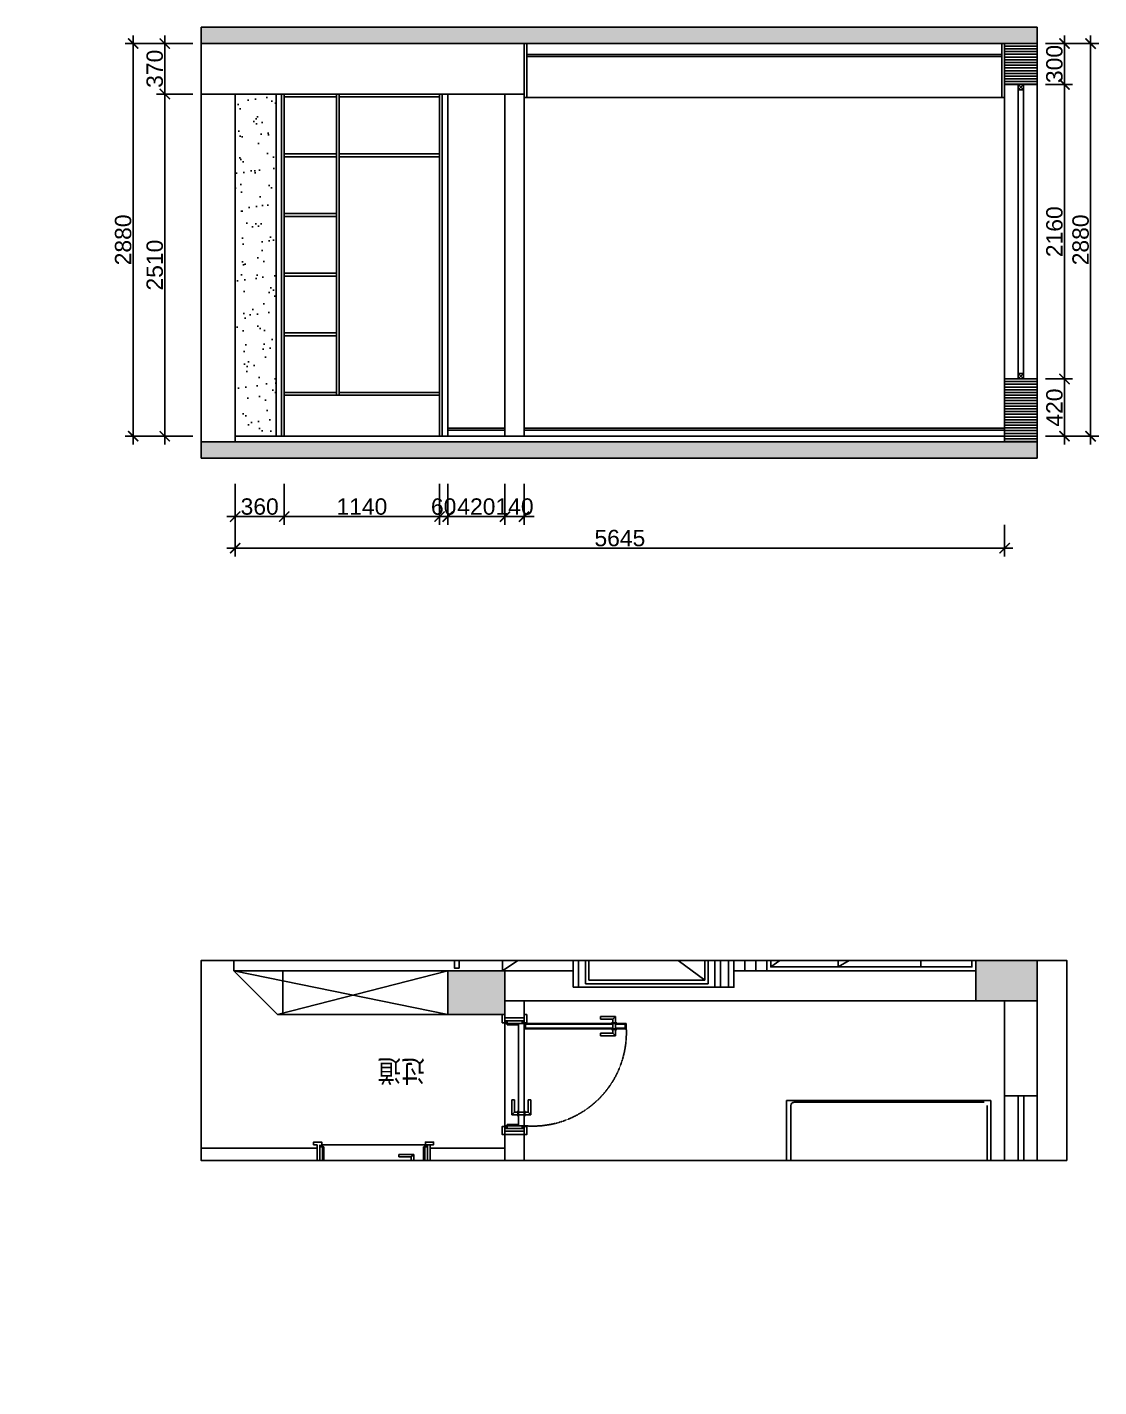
# Model space of a CAD drawing. Header units: millimetres. Extents: x 84840 to 206424, y -288515 to -124389.
# Drawn here: x 131570 to 139431, y -207873 to -197901 of the extents above; entities that cross this region are included whole.
import ezdxf
from ezdxf.lldxf.tags import DXFTag
from ezdxf.xclip import XClip

# ---------------------------------------------------------------- set-up
doc = ezdxf.new("R2010")
doc.units = ezdxf.units.MM
doc.header["$XCLIPFRAME"] = 0
doc.header["$PDMODE"] = 3
doc.linetypes.add('DASHED2', pattern=[0.375, 0.25, -0.125])
doc.linetypes.add('HIDDEN', pattern=[0.375, 0.25, -0.125])
for name, color, linetype in [('8', 8, 'Continuous'), ('C-门套', 16, 'Continuous'), ('HAT【填充】', 250, 'Continuous'), ('P-原墙线', 7, 'Continuous'), ('P-固定家具1(到顶)', 3, 'Continuous'), ('P-固定家具2(不到顶)', 2, 'Continuous'), ('P-完成面', 1, 'Continuous'), ('P-完成面尺寸', 44, 'Continuous'), ('P-文字', 3, 'Continuous'), ('P-新墙线', 4, 'Continuous'), ('P-活动家具', 3, 'Continuous'), ('P-窗', 3, 'Continuous'), ('P-门', 1, 'Continuous'), ('P-门套', 1, 'Continuous')]:
    doc.layers.add(name, color=color, linetype=linetype)
doc.styles.add('Arial', font='arial.ttf')
doc.styles.add('H1', font='SimSun.ttf')
tags = doc.linetypes.add('ACAD_ISO03W100', pattern=[30, 12, -18]).pattern_tags.tags
tags[6:7] = [DXFTag(74, 4), DXFTag(75, 0), DXFTag(340, '0'), DXFTag(46, 1.0), DXFTag(50, 0.0), DXFTag(44, 0.0), DXFTag(45, 0.0)]
tags[4:5] = [DXFTag(74, 4), DXFTag(75, 0), DXFTag(340, '0'), DXFTag(46, 1.0), DXFTag(50, 0.0), DXFTag(44, 0.0), DXFTag(45, 0.0)]
doc.dimstyles.new('1比60', dxfattribs={"dimscale": 60, "dimtxt": 2, "dimasz": 1.25, "dimexe": 1, "dimexo": 1, "dimgap": 0.2, "dimtad": 1, "dimdec": 0, "dimrnd": 0.005, "dimzin": 0, "dimdsep": 46, "dimtxsty": 'Arial', "dimblk": 'ARCHTICK', "dimcen": 0.125, "dimdle": 1, "dimclrd": 44, "dimclre": 44, "dimclrt": 50, "dimadec": 0, "dimazin": 0, "dimtfac": 1, "dimtdec": 0, "dimtix": 1, "dimtmove": 2, "dimatfit": 3, "dimldrblk": 'DOT', "dimfxl": 4, "dimfxlon": 1, "dimtvp": 1, "dimtolj": 1, "dimtzin": 0, "dimarcsym": 0})

# ---------------------------------------------------------------- blocks, each defined once
blk = doc.blocks.new('A$C404574AA')
at = {"layer": 'P-门'}
for p, q in [((650.6, 803, 233.2), (650.6, 784, 233.2)), ((760.1, 803, 233.2), (650.6, 803, 233.2)), ((741.1, 784, 233.2), (760.1, 803, 233.2)), ((760.1, 803, 233.2), (760.1, 758, 233.2)), ((90, 753, 233.2), (840, 753, 233.2)), ((90, 713, 233.2), (90, 753, 233.2)), ((90, 713, 233.2), (840, 713, 233.2)), ((741.1, 784, 233.2), (650.6, 784, 233.2)), ((730.6, 758, 233.2), (730.6, 753, 233.2)), ((730.6, 758, 233.2), (770.6, 758, 233.2)), ((730.6, 708, 233.2), (730.6, 713, 233.2)), ((730.6, 708, 233.2), (770.6, 708, 233.2)), ((740.8, 753, 233.2), (740.8, 713, 233.2)), ((741.1, 784, 233.2), (741.1, 758, 233.2)), ((741.1, 682, 233.2), (741.1, 708, 233.2)), ((760.1, 663, 233.2), (760.1, 708, 233.2)), ((760.3, 753, 233.2), (760.3, 713, 233.2)), ((770.6, 758, 233.2), (770.6, 753, 233.2)), ((770.6, 708, 233.2), (770.6, 713, 233.2)), ((840, 713, 233.2), (840, 753, 233.2)), ((741.1, 682, 233.2), (650.6, 682, 233.2)), ((650.6, 663, 233.2), (650.6, 682, 233.2)), ((760.1, 663, 233.2), (650.6, 663, 233.2)), ((741.1, 682, 233.2), (760.1, 663, 233.2))]:
    blk.add_line(p, q, dxfattribs=at)
at = {"layer": 'P-门', "color": 252, "linetype": 'ACAD_ISO03W100', "ltscale": 0.001}
for p, q in [((50, 753, 233.2), (50, 3, 233.2)), ((50, 753, 233.2), (90, 753, 233.2)), ((90, 753, 233.2), (90, 3, 233.2)), ((90, 3, 233.2), (90, 743, 233.2)), ((0, 82.9, 233.2), (0, 192.4, 233.2)), ((0, 192.4, 233.2), (19, 192.4, 233.2)), ((19, 101.9, 233.2), (0, 82.9, 233.2)), ((19, 101.9, 233.2), (19, 192.4, 233.2)), ((19, 101.9, 233.2), (45, 101.9, 233.2)), ((45, 112.4, 233.2), (45, 72.4, 233.2)), ((45, 112.4, 233.2), (50, 112.4, 233.2)), ((90, 102.2, 233.2), (50, 102.2, 233.2)), ((95, 112.4, 233.2), (90, 112.4, 233.2)), ((95, 112.4, 233.2), (95, 72.4, 233.2)), ((121, 101.9, 233.2), (95, 101.9, 233.2)), ((140, 192.4, 233.2), (121, 192.4, 233.2)), ((121, 101.9, 233.2), (121, 192.4, 233.2)), ((121, 101.9, 233.2), (140, 82.9, 233.2)), ((140, 82.9, 233.2), (140, 192.4, 233.2)), ((0, 82.9, 233.2), (45, 82.9, 233.2)), ((45, 72.4, 233.2), (50, 72.4, 233.2)), ((90, 82.7, 233.2), (50, 82.7, 233.2)), ((50, 3, 233.2), (90, 3, 233.2)), ((95, 72.4, 233.2), (90, 72.4, 233.2)), ((140, 82.9, 233.2), (95, 82.9, 233.2))]:
    blk.add_line(p, q, dxfattribs=at)
at = {"layer": 'P-门', "color": 252}
for p, q in [((100, 713, 233.2), (100, 753, 233.2)), ((100, 747, 233.2), (740.8, 747, 233.2)), ((100, 719, 233.2), (740.8, 719, 233.2)), ((760.3, 747, 233.2), (832, 747, 233.2)), ((760.3, 719, 233.2), (832, 719, 233.2)), ((832, 713, 233.2), (832, 753, 233.2))]:
    blk.add_line(p, q, dxfattribs=at)
at = {"layer": 'P-门', "color": 252, "linetype": 'DASHED2'}
blk.add_arc((154.7, 685.8, 233.2), 685.8, 264.58541, 2.27588, dxfattribs=at)
blk = doc.blocks.new('A$C3AD5280B')
at = {"layer": 'P-活动家具', "color": 8}
for p, q in [((238.6, 717.9), (238.6, 680)), ((387.4, 717.9), (238.6, 717.9)), ((283, 698.9), (283, 680)), ((393.8, 698.9), (283, 698.9)), ((387.4, 680), (387.4, 717.9)), ((393.8, 680), (393.8, 698.9)), ((506.2, 698.9), (617, 698.9)), ((506.2, 680), (506.2, 698.9)), ((512.6, 717.9), (661.4, 717.9)), ((512.6, 680), (512.6, 717.9)), ((617, 698.9), (617, 680)), ((661.4, 717.9), (661.4, 680)), ((900, 680), (0, 680)), ((0, 680), (0, 0)), ((875, 655), (25, 655)), ((875, 655), (25, 25)), ((25, 655), (25, 25)), ((238.6, 680), (387.4, 680)), ((661.4, 680), (512.6, 680)), ((875, 25), (875, 655)), ((900, 0), (900, 680)), ((25, 25), (875, 25)), ((0, 0), (900, 0))]:
    blk.add_line(p, q, dxfattribs=at)
blk = doc.blocks.new('A$C54785E95')
at = {"layer": 'P-新墙线', "color": 252}
blk.add_circle((220, 220), 30.3, dxfattribs=at)
at = {"layer": 'P-活动家具', "color": 252}
blk.add_lwpolyline([(201.8, 497), (238.2, 497), (238.2, 359.6), (201.8, 359.6)], close=True, dxfattribs=at)
for radius, start, end in [(220, 94.7371, 85.2629), (200, 95.21206, 84.78794)]:
    blk.add_arc((220, 220), radius, start, end, dxfattribs=at)
blk = doc.blocks.new('0000000000000000000222')
at = {"layer": 'P-原墙线'}
h = blk.add_hatch(color=8, dxfattribs=at)
h.paths.add_polyline_path([(239262.8, 43993.9), (239262.8, 44123.9), (239262.8, 44313.9), (238842.8, 44313.9), (238842.8, 44213.9), (238842.8, 43993.9)])
h.paths.add_polyline_path([(242022.8, 43993.9), (242347.8, 43993.9), (242347.8, 44613.9), (242022.8, 44613.9)])
blk.add_hatch(color=8, dxfattribs=at).paths.add_polyline_path([(235177.8, 43893.9), (235387.8, 43893.9), (235387.8, 43993.9), (235387.8, 44213.9), (235177.8, 44213.9), (234937.8, 44213.9), (234937.8, 43893.9)])
at = {"layer": 'C-门套', "linetype": 'HIDDEN'}
blk.add_lwpolyline([(239431.6, 45268.9), (240181.6, 45268.9), (240181.6, 45428.9), (239431.6, 45428.9)], close=True, dxfattribs=at)
at = {"layer": 'C-门套', "linetype": 'HIDDEN', "elevation": 116.6}
blk.add_lwpolyline([(238842.8, 45128.9), (238842.8, 44378.9), (238702.8, 44378.9), (238702.8, 45128.9)], close=True, dxfattribs=at)
at = {"layer": 'P-原墙线'}
for p, q in [((240221.6, 45418.9), (240221.6, 45293.9)), ((241137.8, 45293.9), (240221.6, 45293.9)), ((235177.8, 44908.9), (234937.8, 44908.9)), ((234937.8, 44908.9), (234937.8, 43778.9)), ((235177.8, 44213.9), (235177.8, 44908.9)), ((239262.8, 44313.9), (238842.8, 44313.9)), ((238842.8, 44313.9), (238842.8, 44213.9)), ((239262.8, 44123.9), (239262.8, 44313.9)), ((235177.8, 44213.9), (234937.8, 44213.9)), ((236742.8, 44213.9), (235177.8, 44213.9)), ((235387.8, 43993.9), (235387.8, 44213.9)), ((238842.8, 44213.9), (236742.8, 44213.9)), ((238842.8, 44213.9), (238842.8, 43993.9)), ((237162.8, 44113.9), (237162.8, 43993.9)), ((238342.8, 43993.9), (238342.8, 44113.9)), ((239262.8, 44123.9), (239262.8, 43993.9)), ((235387.8, 43893.9), (235387.8, 43993.9)), ((235387.8, 43993.9), (237162.8, 43993.9)), ((236922.8, 43993.9), (236922.8, 43333.9)), ((237002.8, 43993.9), (237002.8, 43333.9)), ((237082.8, 43333.9), (237082.8, 43993.9)), ((237162.8, 43333.9), (237162.8, 43993.9)), ((238342.8, 43993.9), (239262.8, 43993.9))]:
    blk.add_line(p, q, dxfattribs=at)
blk.add_lwpolyline([(237162.8, 43993.9), (237162.8, 44113.9), (238342.8, 44113.9)], dxfattribs=at)
at = {"layer": 'P-固定家具1(到顶)'}
for p, q in [((240512.4, 44313.9), (239262.8, 44313.9)), ((239262.8, 44313.9), (239262.8, 43993.9)), ((240512.4, 44313.9), (240832.4, 43993.9)), ((237262.8, 43393.9), (237262.8, 44113.9)), ((237302.8, 43393.9), (237302.8, 44113.9)), ((238302.8, 43393.9), (238302.8, 44113.9)), ((240832.4, 43993.9), (238341.8, 43993.9)), ((238342.8, 43993.9), (238342.8, 43393.9)), ((239252.8, 43993.9), (240832.4, 43993.9)), ((240832.4, 43393.9), (240832.4, 43993.9))]:
    blk.add_line(p, q, dxfattribs=at)
at = {"layer": 'P-固定家具1(到顶)', "color": 252}
for p, q in [((240832.4, 43993.9), (239262.8, 44313.9)), ((239262.8, 43993.9), (240512.4, 44313.9)), ((238341.8, 43643.9), (238861.4, 43993.9)), ((238861.4, 43643.9), (238861.4, 43993.9))]:
    blk.add_line(p, q, dxfattribs=at)
at = {"layer": 'P-固定家具2(不到顶)', "color": 8}
for p, q in [((235792.8, 43613.9), (235792.8, 43963.9)), ((236397.8, 43963.9), (235792.8, 43613.9)), ((236397.8, 43613.9), (236397.8, 43963.9)), ((236397.8, 43613.9), (236892.8, 43963.9))]:
    blk.add_line(p, q, dxfattribs=at)
at = {"layer": 'P-完成面'}
blk.add_line((237202.8, 43333.9), (237202.8, 44113.9), dxfattribs=at)
at = {"layer": 'P-完成面', "color": 1}
blk.add_lwpolyline([(236892.8, 41268.9), (235712.8, 41268.9), (235712.8, 41398.9), (235572.8, 41398.9), (235572.8, 41658.9), (235367.8, 41658.9), (235367.8, 41818.9), (235207.8, 41818.9), (235207.8, 42368.9), (235207.8, 43863.9), (235417.8, 43863.9), (235417.8, 43963.9), (236892.8, 43963.9), (236892.8, 43353.9)], dxfattribs=at)
at = {"layer": 'P-新墙线', "linetype": 'ByBlock', "ltscale": 3}
for p, q in [((238702.8, 47043.9), (238702.8, 45293.9)), ((238842.8, 46988.9), (238842.8, 45293.9)), ((239391.6, 45418.9), (239391.6, 45293.9)), ((238702.8, 45293.9), (238702.8, 45193.9)), ((239391.6, 45293.9), (238842.8, 45293.9)), ((238842.8, 45193.9), (238842.8, 45293.9)), ((238702.8, 45193.9), (238842.8, 45193.9))]:
    blk.add_line(p, q, dxfattribs=at)
at = {"layer": 'P-新墙线'}
for p, q in [((241132.7, 45293.9), (241071.6, 45418.9)), ((240512.4, 44313.9), (240472.4, 44313.9)), ((240472.4, 44313.9), (240472.4, 43993.9))]:
    blk.add_line(p, q, dxfattribs=at)
at = {"layer": 'P-新墙线', "linetype": 'ByBlock', "ltscale": 3, "elevation": 116.6}
blk.add_lwpolyline([(238702.8, 44338.9), (238842.8, 44338.9), (238842.8, 44213.9), (238702.8, 44213.9)], close=True, dxfattribs=at)
at = {"layer": 'P-活动家具'}
for p, q in [((235277.8, 44943.9), (235277.8, 47043.9)), ((236777.8, 47043.9), (236777.8, 44943.9)), ((236777.8, 44943.9), (235277.8, 44943.9))]:
    blk.add_line(p, q, dxfattribs=at)
at = {"layer": 'P-活动家具', "color": 252}
for p, q in [((235306.5, 46481.1), (235306.5, 44979.7)), ((236746.2, 44979.7), (236746.2, 46028.5)), ((235328.7, 44957.4), (236724, 44957.4))]:
    blk.add_line(p, q, dxfattribs=at)
blk.add_arc((236724, 44979.7), 22.2, 270, 360, dxfattribs=at)
at = {"layer": 'P-窗'}
for p, q in [((235037.8, 44908.9), (235037.8, 46393.9)), ((235077.8, 44908.9), (235077.8, 46393.9))]:
    blk.add_line(p, q, dxfattribs=at)
blk.add_lwpolyline([(234937.8, 46393.9), (235177.8, 46393.9), (235177.8, 44908.9), (234937.8, 44908.9)], close=True, dxfattribs=at)
at = {"layer": 'P-门套'}
for p, q in [((239391.6, 45268.9, -116.6), (239391.6, 45428.9, -116.6)), ((239411.6, 45428.9, -116.6), (239411.6, 45268.9, -116.6)), ((239411.6, 45428.9, -116.6), (239411.6, 45373.9, -116.6)), ((239411.6, 45373.9, -116.6), (239411.6, 45428.9, -116.6)), ((239411.6, 45373.9, -116.6), (239411.6, 45268.9, -116.6)), ((239431.6, 45383.9), (239431.6, 45268.9)), ((240181.6, 45383.9, 116.6), (240181.6, 45268.9)), ((240201.6, 45428.9), (240201.6, 45268.9)), ((240221.6, 45428.9), (240221.6, 45268.9)), ((239418.6, 45268.9), (239418.6, 45283.9)), ((239418.6, 45283.9), (239426.6, 45283.9)), ((239426.6, 45283.9), (239426.6, 45268.9)), ((239431.6, 45268.9), (239431.6, 45283.9)), ((239431.6, 45283.9), (239431.6, 45268.9)), ((240181.6, 45268.9), (240181.6, 45283.9)), ((240181.6, 45283.9), (240181.6, 45268.9)), ((240194.6, 45283.9), (240186.6, 45283.9)), ((240186.6, 45283.9), (240186.6, 45268.9)), ((240194.6, 45268.9), (240194.6, 45283.9)), ((239411.6, 45268.9, -116.6), (239391.6, 45268.9, -116.6)), ((239411.6, 45268.9, -116.6), (239418.6, 45268.9, -116.6)), ((239426.6, 45268.9), (239431.6, 45268.9)), ((240186.6, 45268.9), (240181.6, 45268.9)), ((238702.8, 45168.9), (238842.8, 45168.9)), ((238702.8, 45168.9), (238702.8, 45148.9)), ((238702.8, 45148.9), (238842.8, 45148.9)), ((238702.8, 45148.9), (238757.8, 45148.9)), ((238702.8, 45148.9), (238702.8, 45141.9)), ((238702.8, 45141.9, 116.6), (238717.8, 45141.9, 116.6)), ((238717.8, 45133.9, 116.6), (238702.8, 45133.9, 116.6)), ((238702.8, 45133.9, 116.6), (238702.8, 45128.9, 116.6)), ((238702.8, 45128.9, 116.6), (238747.8, 45128.9, 116.6)), ((238717.8, 45141.9, 116.6), (238717.8, 45133.9, 116.6)), ((238747.8, 45128.9, 116.6), (238842.8, 45128.9, 116.6)), ((238842.8, 45141.9, 116.6), (238827.8, 45141.9, 116.6)), ((238827.8, 45141.9, 116.6), (238827.8, 45133.9, 116.6)), ((238827.8, 45133.9, 116.6), (238842.8, 45133.9, 116.6)), ((238842.8, 45128.9, 116.6), (238827.8, 45128.9, 116.6)), ((238827.8, 45128.9, 116.6), (238842.8, 45128.9, 116.6)), ((238842.8, 45148.9), (238842.8, 45168.9)), ((238842.8, 45148.9), (238842.8, 45141.9)), ((238842.8, 45133.9, 116.6), (238842.8, 45128.9, 116.6)), ((238702.8, 44373.9, 233.2), (238702.8, 44378.9, 233.2)), ((238702.8, 44378.9, 233.2), (238747.8, 44378.9, 233.2)), ((238747.8, 44378.9, 233.2), (238842.8, 44378.9, 116.6)), ((238842.8, 44378.9, 116.6), (238827.8, 44378.9, 116.6)), ((238827.8, 44378.9, 116.6), (238842.8, 44378.9, 116.6)), ((238842.8, 44373.9, 116.6), (238842.8, 44378.9, 116.6)), ((238717.8, 44373.9, 233.2), (238702.8, 44373.9, 233.2)), ((238702.8, 44358.9, 116.6), (238702.8, 44365.9, 116.6)), ((238702.8, 44365.9, 233.2), (238717.8, 44365.9, 233.2)), ((238702.8, 44358.9, 116.6), (238842.8, 44358.9)), ((238702.8, 44338.9, 116.6), (238702.8, 44358.9, 116.6)), ((238702.8, 44358.9, 116.6), (238757.8, 44358.9, 116.6)), ((238757.8, 44358.9, 116.6), (238702.8, 44358.9, 116.6)), ((238702.8, 44338.9, 192), (238842.8, 44338.9)), ((238717.8, 44365.9, 233.2), (238717.8, 44373.9, 233.2)), ((238757.8, 44358.9, 116.6), (238842.8, 44358.9)), ((238827.8, 44365.9, 116.6), (238827.8, 44373.9, 116.6)), ((238827.8, 44373.9, 116.6), (238842.8, 44373.9, 116.6)), ((238842.8, 44365.9, 116.6), (238827.8, 44365.9, 116.6)), ((238842.8, 44358.9), (238842.8, 44365.9)), ((238842.8, 44358.9), (238842.8, 44338.9))]:
    blk.add_line(p, q, dxfattribs=at)
for points, elevation in [([(239441.6, 45283.9), (239431.6, 45283.9), (239431.6, 45383.9), (239441.6, 45383.9)], -233.2), ([(240171.6, 45283.9), (240181.6, 45283.9), (240181.6, 45383.9), (240171.6, 45383.9)], -116.6), ([(238827.8, 45118.9), (238827.8, 45128.9), (238747.8, 45128.9), (238747.8, 45118.9)], -116.6)]:
    blk.add_lwpolyline(points, close=True, dxfattribs=dict(at, elevation=elevation))
for points in [[(238702.8, 45141.9), (238702.8, 45193.9), (238682.8, 45193.9), (238682.8, 45133.9), (238702.8, 45133.9)], [(238842.8, 45141.9), (238842.8, 45193.9), (238862.8, 45193.9), (238862.8, 45133.9), (238842.8, 45133.9)], [(238842.8, 44365.9), (238842.8, 44313.9), (238862.8, 44313.9), (238862.8, 44373.9), (238842.8, 44373.9)]]:
    blk.add_lwpolyline(points, dxfattribs=at)
for points, elevation in [([(239418.6, 45268.9), (239366.6, 45268.9), (239366.6, 45248.9), (239426.6, 45248.9), (239426.6, 45268.9)], -116.6), ([(240221.6, 45268.9), (240246.6, 45268.9), (240246.6, 45248.9), (240186.6, 45248.9), (240186.6, 45268.9)], -116.6), ([(238702.8, 44365.9), (238702.8, 44313.9), (238682.8, 44313.9), (238682.8, 44373.9), (238702.8, 44373.9)], 116.6)]:
    blk.add_lwpolyline(points, dxfattribs=dict(at, elevation=elevation))
blk.add_lwpolyline([(238827.8, 44388.9), (238827.8, 44378.9), (238747.8, 44378.9), (238747.8, 44388.9)], close=True, dxfattribs=at)
at = {"layer": 'P-固定家具1(到顶)', "color": 3, "xscale": -1, "rotation": 180}
blk.add_blockref('A$C3AD5280B', (237351.7, 44087.5), dxfattribs=at)
at = {"layer": 'P-活动家具'}
blk.add_blockref('A$C54785E95', (238976.1, 43476.3), dxfattribs=at)
at = {"layer": 'P-门', "xscale": -1, "rotation": 270}
blk.add_blockref('A$C404574AA', (239428.5, 45338.9, -233.2), dxfattribs=at)
at = {"layer": 'P-门', "rotation": 180}
blk.add_blockref('A$C404574AA', (238792.8, 45131.9, -116.6), dxfattribs=at)
at = {"layer": 'P-文字', "style": 'H1', "width": 0.8}
blk.add_text('过道', height=160, dxfattribs=at).set_placement((239429.7, 44646.5))
blk = doc.blocks.new('0086')
at = {"layer": 'P-完成面尺寸'}
blk.add_blockref('0000000000000000000222', (-130019.4, -173987.5), dxfattribs=at)
blk = doc.blocks.new('_ArchTick')
at = {"color": 0, "linetype": 'ByBlock', "const_width": 0.15}
blk.add_lwpolyline([(-0.5, -0.5), (0.5, 0.5)], dxfattribs=at)
blk = doc.blocks.new('*D60')
at = {"color": 44, "lineweight": -2}
for p, q in [((132786.5, -198021), (132519.7, -198021)), ((132579.7, -197961), (132579.7, -198451)), ((132786.5, -198391), (132519.7, -198391))]:
    blk.add_line(p, q, dxfattribs=at)
at = {"layer": 'Defpoints', "color": 0}
for p in [(132846.5, -198021), (132579.7, -198391), (132846.5, -198391)]:
    blk.add_point(p, dxfattribs=at)
at = {"color": 44, "lineweight": -2, "xscale": 75, "yscale": 75, "zscale": 75}
for p, rotation in [((132579.7, -198021), 90), ((132579.7, -198391), 270)]:
    blk.add_blockref('_ArchTick', p, dxfattribs=dict(at, rotation=rotation))
at = {"color": 50, "insert": (132506.3, -198206), "char_height": 120, "attachment_point": 5, "rotation": 90, "style": 'Arial'}
blk.add_mtext('\\A1;370', dxfattribs=at)
blk = doc.blocks.new('_Dot')
at = {"color": 0, "linetype": 'ByBlock', "lineweight": -2}
blk.add_line((-0.5, 0), (-1, 0), dxfattribs=at)
at = {"color": 0, "linetype": 'ByBlock', "const_width": 0.5}
blk.add_lwpolyline([(-0.25, 0, 1), (0.25, 0, 1)], format="xyb", close=True, dxfattribs=at)
blk = doc.blocks.new('*D61')
at = {"color": 44, "lineweight": -2}
for p, q in [((132579.7, -198331), (132579.7, -200961)), ((132786.5, -198391), (132519.7, -198391)), ((132786.5, -200901), (132519.7, -200901))]:
    blk.add_line(p, q, dxfattribs=at)
at = {"layer": 'Defpoints', "color": 0}
for p in [(132846.5, -198391), (132579.7, -200901), (132846.5, -200901)]:
    blk.add_point(p, dxfattribs=at)
at = {"color": 44, "lineweight": -2, "xscale": 75, "yscale": 75, "zscale": 75}
for p, rotation in [((132579.7, -198391), 90), ((132579.7, -200901), 270)]:
    blk.add_blockref('_ArchTick', p, dxfattribs=dict(at, rotation=rotation))
at = {"color": 50, "insert": (132506.4, -199646), "char_height": 120, "attachment_point": 5, "rotation": 90, "style": 'Arial'}
blk.add_mtext('\\A1;2510', dxfattribs=at)
blk = doc.blocks.new('*D62')
at = {"color": 44, "lineweight": -2}
for p, q in [((132519.7, -198021), (132287.9, -198021)), ((132347.9, -200961), (132347.9, -197961)), ((132519.7, -200901), (132287.9, -200901))]:
    blk.add_line(p, q, dxfattribs=at)
at = {"layer": 'Defpoints', "color": 0}
for p in [(132347.9, -198021), (132579.7, -198021), (132579.7, -200901)]:
    blk.add_point(p, dxfattribs=at)
at = {"color": 44, "lineweight": -2, "xscale": 75, "yscale": 75, "zscale": 75}
for p, rotation in [((132347.9, -198021), 90), ((132347.9, -200901), 270)]:
    blk.add_blockref('_ArchTick', p, dxfattribs=dict(at, rotation=rotation))
at = {"color": 50, "insert": (132274.6, -199461), "char_height": 120, "attachment_point": 5, "rotation": 90, "style": 'Arial'}
blk.add_mtext('\\A1;2880', dxfattribs=at)
blk = doc.blocks.new('*D63')
at = {"color": 44, "lineweight": -2}
for p, q in [((139040.3, -198021), (139239.5, -198021)), ((139179.5, -197961), (139179.5, -198381)), ((139040.3, -198321), (139239.5, -198321))]:
    blk.add_line(p, q, dxfattribs=at)
at = {"layer": 'Defpoints', "color": 0}
for p in [(138980.3, -198021), (138980.3, -198321), (139179.5, -198321)]:
    blk.add_point(p, dxfattribs=at)
at = {"color": 44, "lineweight": -2, "xscale": 75, "yscale": 75, "zscale": 75}
for p, rotation in [((139179.5, -198021), 90), ((139179.5, -198321), 270)]:
    blk.add_blockref('_ArchTick', p, dxfattribs=dict(at, rotation=rotation))
at = {"color": 50, "insert": (139106.2, -198171), "char_height": 120, "attachment_point": 5, "rotation": 90, "style": 'Arial'}
blk.add_mtext('\\A1;300', dxfattribs=at)
blk = doc.blocks.new('*D64')
at = {"color": 44, "lineweight": -2}
for p, q in [((139040.3, -198321), (139239.5, -198321)), ((139179.5, -198261), (139179.5, -200541)), ((139040.3, -200481), (139239.5, -200481))]:
    blk.add_line(p, q, dxfattribs=at)
at = {"layer": 'Defpoints', "color": 0}
for p in [(138980.3, -198321), (138980.3, -200481), (139179.5, -200481)]:
    blk.add_point(p, dxfattribs=at)
at = {"color": 44, "lineweight": -2, "xscale": 75, "yscale": 75, "zscale": 75}
for p, rotation in [((139179.5, -198321), 90), ((139179.5, -200481), 270)]:
    blk.add_blockref('_ArchTick', p, dxfattribs=dict(at, rotation=rotation))
at = {"color": 50, "insert": (139106.3, -199401), "char_height": 120, "attachment_point": 5, "rotation": 90, "style": 'Arial'}
blk.add_mtext('\\A1;2160', dxfattribs=at)
blk = doc.blocks.new('*D65')
at = {"color": 44, "lineweight": -2}
for p, q in [((139179.5, -200421), (139179.5, -200961)), ((139040.3, -200481), (139239.5, -200481)), ((139040.3, -200901), (139239.5, -200901))]:
    blk.add_line(p, q, dxfattribs=at)
at = {"layer": 'Defpoints', "color": 0}
for p in [(138980.3, -200481), (138980.3, -200901), (139179.5, -200901)]:
    blk.add_point(p, dxfattribs=at)
at = {"color": 44, "lineweight": -2, "xscale": 75, "yscale": 75, "zscale": 75}
for p, rotation in [((139179.5, -200481), 90), ((139179.5, -200901), 270)]:
    blk.add_blockref('_ArchTick', p, dxfattribs=dict(at, rotation=rotation))
at = {"color": 50, "insert": (139106.3, -200691), "char_height": 120, "attachment_point": 5, "rotation": 90, "style": 'Arial'}
blk.add_mtext('\\A1;420', dxfattribs=at)
blk = doc.blocks.new('*D66')
at = {"color": 44, "lineweight": -2}
for p, q in [((139239.5, -198021), (139431.4, -198021)), ((139371.4, -200961), (139371.4, -197961)), ((139239.5, -200901), (139431.4, -200901))]:
    blk.add_line(p, q, dxfattribs=at)
at = {"layer": 'Defpoints', "color": 0}
for p in [(139179.5, -198021), (139371.4, -198021), (139179.5, -200901)]:
    blk.add_point(p, dxfattribs=at)
at = {"color": 44, "lineweight": -2, "xscale": 75, "yscale": 75, "zscale": 75}
for p, rotation in [((139371.4, -198021), 90), ((139371.4, -200901), 270)]:
    blk.add_blockref('_ArchTick', p, dxfattribs=dict(at, rotation=rotation))
at = {"color": 50, "insert": (139298.1, -199461), "char_height": 120, "attachment_point": 5, "rotation": 90, "style": 'Arial'}
blk.add_mtext('\\A1;2880', dxfattribs=at)
blk = doc.blocks.new('*D175')
at = {"color": 44, "lineweight": -2}
for p, q in [((133095.7, -201250.8), (133095.7, -201550.8)), ((133455.7, -201250.8), (133455.7, -201550.8)), ((133035.7, -201490.8), (133515.7, -201490.8))]:
    blk.add_line(p, q, dxfattribs=at)
at = {"layer": 'Defpoints', "color": 0}
for p in [(133095.7, -200901), (133455.7, -200901), (133455.7, -201490.8)]:
    blk.add_point(p, dxfattribs=at)
at = {"color": 44, "lineweight": -2, "xscale": 75, "yscale": 75, "zscale": 75, "rotation": 180}
blk.add_blockref('_ArchTick', (133095.7, -201490.8), dxfattribs=at)
at = {"color": 44, "lineweight": -2, "xscale": 75, "yscale": 75, "zscale": 75}
blk.add_blockref('_ArchTick', (133455.7, -201490.8), dxfattribs=at)
at = {"color": 50, "insert": (133275.7, -201417.5), "char_height": 120, "attachment_point": 5, "style": 'Arial'}
blk.add_mtext('\\A1;360', dxfattribs=at)
blk = doc.blocks.new('*D176')
at = {"color": 44, "lineweight": -2}
for p, q in [((133455.7, -201250.8), (133455.7, -201550.8)), ((134595.3, -201250.8), (134595.3, -201550.8)), ((133395.7, -201490.8), (134655.3, -201490.8))]:
    blk.add_line(p, q, dxfattribs=at)
at = {"layer": 'Defpoints', "color": 0}
for p in [(133455.7, -200901), (134595.3, -200901), (134595.3, -201490.8)]:
    blk.add_point(p, dxfattribs=at)
at = {"color": 44, "lineweight": -2, "xscale": 75, "yscale": 75, "zscale": 75, "rotation": 180}
blk.add_blockref('_ArchTick', (133455.7, -201490.8), dxfattribs=at)
at = {"color": 44, "lineweight": -2, "xscale": 75, "yscale": 75, "zscale": 75}
blk.add_blockref('_ArchTick', (134595.3, -201490.8), dxfattribs=at)
at = {"color": 50, "insert": (134025.5, -201417.5), "char_height": 120, "attachment_point": 5, "style": 'Arial'}
blk.add_mtext('\\A1;1140', dxfattribs=at)
blk = doc.blocks.new('*D177')
at = {"color": 44, "lineweight": -2}
for p, q in [((134595.3, -201250.8), (134595.3, -201550.8)), ((134655.3, -201250.8), (134655.3, -201550.8)), ((134595.3, -201490.8), (134520.3, -201490.8)), ((134595.3, -201490.8), (134655.3, -201490.8)), ((134655.3, -201490.8), (134730.3, -201490.8))]:
    blk.add_line(p, q, dxfattribs=at)
at = {"layer": 'Defpoints', "color": 0}
for p in [(134595.3, -200901), (134655.3, -200901), (134655.3, -201490.8)]:
    blk.add_point(p, dxfattribs=at)
at = {"color": 44, "lineweight": -2, "xscale": 75, "yscale": 75, "zscale": 75}
blk.add_blockref('_ArchTick', (134595.3, -201490.8), dxfattribs=at)
at = {"color": 44, "lineweight": -2, "xscale": 75, "yscale": 75, "zscale": 75, "rotation": 180}
blk.add_blockref('_ArchTick', (134655.3, -201490.8), dxfattribs=at)
at = {"color": 50, "insert": (134625.3, -201417.5), "char_height": 120, "attachment_point": 5, "style": 'Arial'}
blk.add_mtext('\\A1;60', dxfattribs=at)
blk = doc.blocks.new('*D178')
at = {"color": 44, "lineweight": -2}
for p, q in [((134655.3, -201250.8), (134655.3, -201550.8)), ((135075.3, -201250.8), (135075.3, -201550.8)), ((134595.3, -201490.8), (135135.3, -201490.8))]:
    blk.add_line(p, q, dxfattribs=at)
at = {"layer": 'Defpoints', "color": 0}
for p in [(134655.3, -200901), (135075.3, -200901), (135075.3, -201490.8)]:
    blk.add_point(p, dxfattribs=at)
at = {"color": 44, "lineweight": -2, "xscale": 75, "yscale": 75, "zscale": 75, "rotation": 180}
blk.add_blockref('_ArchTick', (134655.3, -201490.8), dxfattribs=at)
at = {"color": 44, "lineweight": -2, "xscale": 75, "yscale": 75, "zscale": 75}
blk.add_blockref('_ArchTick', (135075.3, -201490.8), dxfattribs=at)
at = {"color": 50, "insert": (134865.3, -201417.5), "char_height": 120, "attachment_point": 5, "style": 'Arial'}
blk.add_mtext('\\A1;420', dxfattribs=at)
blk = doc.blocks.new('*D179')
at = {"color": 44, "lineweight": -2}
for p, q in [((135075.3, -201250.8), (135075.3, -201550.8)), ((135215.3, -201250.8), (135215.3, -201550.8)), ((135075.3, -201490.8), (135000.3, -201490.8)), ((135075.3, -201490.8), (135215.3, -201490.8)), ((135215.3, -201490.8), (135290.3, -201490.8))]:
    blk.add_line(p, q, dxfattribs=at)
at = {"layer": 'Defpoints', "color": 0}
for p in [(135075.3, -200901), (135215.3, -200901), (135215.3, -201490.8)]:
    blk.add_point(p, dxfattribs=at)
at = {"color": 44, "lineweight": -2, "xscale": 75, "yscale": 75, "zscale": 75}
blk.add_blockref('_ArchTick', (135075.3, -201490.8), dxfattribs=at)
at = {"color": 44, "lineweight": -2, "xscale": 75, "yscale": 75, "zscale": 75, "rotation": 180}
blk.add_blockref('_ArchTick', (135215.3, -201490.8), dxfattribs=at)
at = {"color": 50, "insert": (135145.3, -201417.5), "char_height": 120, "attachment_point": 5, "style": 'Arial'}
blk.add_mtext('\\A1;140', dxfattribs=at)
blk = doc.blocks.new('*D184')
at = {"color": 44, "lineweight": -2}
for p, q in [((133095.7, -201550.8), (133095.7, -201781.9)), ((138740.3, -201550.8), (138740.3, -201781.9)), ((138800.3, -201721.9), (133035.7, -201721.9))]:
    blk.add_line(p, q, dxfattribs=at)
at = {"layer": 'Defpoints', "color": 0}
for p in [(133095.7, -201490.8), (138740.3, -201490.8), (133095.7, -201721.9)]:
    blk.add_point(p, dxfattribs=at)
at = {"color": 44, "lineweight": -2, "xscale": 75, "yscale": 75, "zscale": 75, "rotation": 180}
blk.add_blockref('_ArchTick', (133095.7, -201721.9), dxfattribs=at)
at = {"color": 44, "lineweight": -2, "xscale": 75, "yscale": 75, "zscale": 75}
blk.add_blockref('_ArchTick', (138740.3, -201721.9), dxfattribs=at)
at = {"color": 50, "insert": (135918, -201648.7), "char_height": 120, "attachment_point": 5, "style": 'Arial'}
blk.add_mtext('\\A1;5645', dxfattribs=at)

msp = doc.modelspace()

# ---------------------------------------------------------------- hatches: boundary and pattern name
h = msp.add_hatch(color=8)
h.paths.add_polyline_path([(138980.3, -197901), (132846.5, -197901), (132846.5, -198021), (138980.3, -198021)])
h.paths.add_polyline_path([(138980.3, -200941), (132846.5, -200941), (132846.5, -201061), (138980.3, -201061)])
h = msp.add_hatch()
h.set_pattern_fill('AR-SAND', color=250, scale=4, style=0)
h.paths.add_polyline_path([(133395.7, -198391), (133095.7, -198391), (133095.7, -200901), (133395.7, -200901)])
at = {"layer": 'HAT【填充】'}
h = msp.add_hatch(dxfattribs=at)
h.set_pattern_fill('_USER', color=256, scale=20, style=0, pattern_type=0)
h.set_pattern_definition([(0, (-11367.492, 0), (0, 20), [])])
h.paths.add_polyline_path([(138980.3, -200496.3), (138740.3, -200496.3), (138740.3, -200916.3), (138740.3, -200956.3), (138980.3, -200956.3)])
h.paths.add_polyline_path([(138980.3, -198036.3), (138740.3, -198036.3), (138740.3, -198336.3), (138980.3, -198336.3)])

# ---------------------------------------------------------------- linework, layer by layer
for p, q in [((132846.5, -197901), (138980.3, -197901)), ((132846.5, -201061), (132846.5, -197901)), ((138980.3, -201061), (138980.3, -197901)), ((132846.5, -198021), (138980.3, -198021)), ((138740.3, -200901), (138740.3, -198021)), ((135075.3, -198391), (135075.3, -200901)), ((135215.3, -198391), (135215.3, -200901)), ((133095.7, -200901), (133095.7, -200941)), ((138740.3, -200901), (138740.3, -200941)), ((132846.5, -200941), (138980.3, -200941)), ((132846.5, -201061), (138980.3, -201061))]:
    msp.add_line(p, q)
at = {"color": 4}
for p, q in [((135215.3, -198416.3), (135215.3, -198021)), ((135235.3, -198416.3), (135235.3, -198021)), ((138720.3, -198021), (138720.3, -198416.3)), ((138740.3, -198021), (138740.3, -198416.3)), ((135235.3, -198101.3), (138720.3, -198101.3)), ((135235.3, -198116.3), (138720.3, -198116.3)), ((132846.5, -198391), (135215.3, -198391)), ((133095.7, -200901), (133095.7, -198391)), ((133395.7, -200901), (133395.7, -198391)), ((133435.7, -200901), (133435.7, -198391)), ((134655.3, -198391), (133455.7, -198391)), ((133455.7, -200901), (133455.7, -198391)), ((134595.3, -200901), (134595.3, -198391)), ((134615.3, -200901), (134615.3, -198391)), ((134655.3, -200901), (134655.3, -198391)), ((135215.3, -198416.3), (138740.3, -198416.3)), ((138740.3, -198416.3), (138740.3, -200901)), ((133838.9, -200581), (133455.7, -200581)), ((134595.3, -200601), (133455.7, -200601)), ((134595.3, -200581), (133858.9, -200581)), ((133135.7, -200901), (133095.7, -200901)), ((133455.7, -200901), (133095.7, -200901)), ((134595.3, -200901), (134655.3, -200901)), ((134655.3, -200901), (134615.3, -200901)), ((134655.3, -200841), (135075.3, -200841)), ((135215.3, -200841), (138740.3, -200841))]:
    msp.add_line(p, q, dxfattribs=at)
at = {"color": 3}
for p, q in [((133838.9, -198411), (133455.7, -198411)), ((133838.9, -198391), (133838.9, -200601)), ((133858.9, -198391), (133858.9, -200601)), ((134595.3, -198411), (133858.9, -198411)), ((133838.9, -198831), (133455.7, -198831)), ((134595.3, -198831), (133858.9, -198831)), ((133838.9, -198851), (133455.7, -198851)), ((134595.3, -198851), (133858.9, -198851)), ((133838.9, -199268.5), (133455.7, -199268.5)), ((133838.9, -199288.5), (133455.7, -199288.5)), ((133838.9, -199706), (133455.7, -199706)), ((133838.9, -199726), (133455.7, -199726)), ((133838.9, -200143.5), (133455.7, -200143.5)), ((133838.9, -200163.5), (133455.7, -200163.5))]:
    msp.add_line(p, q, dxfattribs=at)
at = {"color": 250}
msp.add_line((133095.7, -200901), (138740.3, -200901), dxfattribs=at)
at = {"color": 8}
for p, q in [((134655.3, -200856), (135075.3, -200856)), ((135215.3, -200856), (138740.3, -200856))]:
    msp.add_line(p, q, dxfattribs=at)
at = {"color": 3}
for points in [[(138740.3, -198321), (138980.3, -198321), (138980.3, -200481), (138740.3, -200481)], [(138838.7, -198321), (138878.7, -198321), (138878.7, -200441), (138838.7, -200441)]]:
    msp.add_lwpolyline(points, close=True, dxfattribs=at)
msp.add_lwpolyline([(139197.5, -206212.6), (132846.5, -206212.6), (132846.5, -204746.8), (139197.5, -204746.8)], close=True)
at = {"layer": '8', "color": 3}
for p, q in [((138838.7, -198321), (138878.7, -198361)), ((138838.7, -198361), (138878.7, -198321)), ((138838.7, -200481), (138878.7, -200441)), ((138838.7, -200441), (138878.7, -200481))]:
    msp.add_line(p, q, dxfattribs=at)
for points in [[(138838.7, -198321), (138878.7, -198321), (138878.7, -198361), (138838.7, -198361), (138838.7, -198321)], [(138838.7, -200481), (138878.7, -200481), (138878.7, -200441), (138838.7, -200441), (138838.7, -200481)]]:
    msp.add_lwpolyline(points, dxfattribs=at)

# ---------------------------------------------------------------- block references
at = {"layer": 'P-完成面尺寸'}
ref = msp.add_blockref('0086', (243898.6, -334816.5), dxfattribs=dict(at, rotation=180))
XClip(ref).set_block_clipping_path([(104701.1011158672, -130069.7189406203), (111052.1505585596, -128603.9332079843)])

# ---------------------------------------------------------------- dimensions: what is measured, and where the dimension line sits
at = {"color": 4}
for base, p1, p2, picture, middle in [((132347.9, -198021), (132579.7, -200901), (132579.7, -198021), '*D62', (132274.6, -199461)), ((132579.7, -198391), (132846.5, -198021), (132846.5, -198391), '*D60', (132506.3, -198206)), ((139179.5, -198321), (138980.3, -198021), (138980.3, -198321), '*D63', (139106.2, -198171)), ((139371.4, -198021), (139179.5, -200901), (139179.5, -198021), '*D66', (139298.1, -199461)), ((132579.7, -200901), (132846.5, -198391), (132846.5, -200901), '*D61', (132506.4, -199646)), ((139179.5, -200481), (138980.3, -198321), (138980.3, -200481), '*D64', (139106.3, -199401)), ((139179.5, -200901), (138980.3, -200481), (138980.3, -200901), '*D65', (139106.3, -200691))]:
    dim = msp.add_linear_dim(base=base, p1=p1, p2=p2, angle=90, dimstyle='1比60', override={"dimzin": 8}, dxfattribs=at)
    dim.commit()
    dim.dimension.update_dxf_attribs({"geometry": picture, "text_midpoint": middle})
for base, p1, p2, picture, middle in [((133455.7, -201490.8), (133095.7, -200901), (133455.7, -200901), '*D175', (133275.7, -201417.5)), ((134595.3, -201490.8), (133455.7, -200901), (134595.3, -200901), '*D176', (134025.5, -201417.5)), ((134655.3, -201490.8), (134595.3, -200901), (134655.3, -200901), '*D177', (134625.3, -201417.5)), ((135075.3, -201490.8), (134655.3, -200901), (135075.3, -200901), '*D178', (134865.3, -201417.5)), ((135215.3, -201490.8), (135075.3, -200901), (135215.3, -200901), '*D179', (135145.3, -201417.5)), ((133095.7, -201721.9), (138740.3, -201490.8), (133095.7, -201490.8), '*D184', (135918, -201648.7))]:
    dim = msp.add_linear_dim(base=base, p1=p1, p2=p2, dimstyle='1比60', dxfattribs=at)
    dim.commit()
    dim.dimension.update_dxf_attribs({"geometry": picture, "text_midpoint": middle})

doc.saveas('drawing.dxf')
